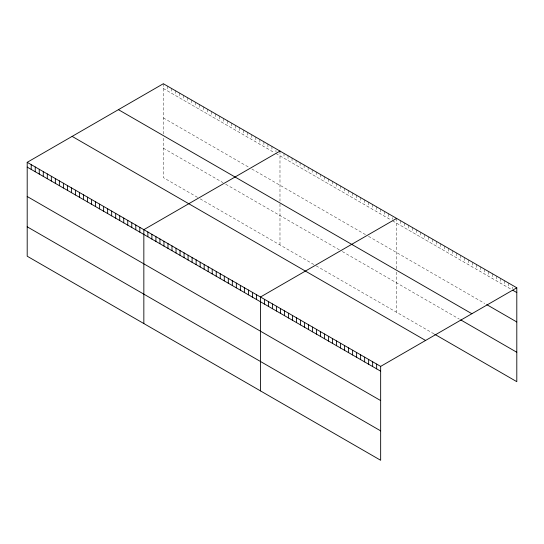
<?xml version="1.0" encoding="UTF-8"?>
<svg xmlns="http://www.w3.org/2000/svg" width="544" height="544" viewBox="0 0 544 544"><rect width="100%" height="100%" fill="white"/><g stroke="black" fill="none" stroke-linecap="round" stroke-linejoin="round"><path stroke-width="0.41" stroke-dasharray="2.72 2.04" d="M163.343 83.722L163.343 134.497M163.343 88.502L274.618 152.748M275.964 153.524L391.258 220.089M392.605 220.864L511.462 289.483M163.343 117.905L249.145 167.45M251.831 168.994L367.132 235.566M368.472 236.334L484.752 303.47M163.343 148.206L223.006 182.648M225.685 184.198L339.646 249.988M342.326 251.539L459.381 319.124M197.533 197.35L163.343 177.609L163.343 137.38M200.212 198.893L315.513 265.465M316.18 265.846L434.01 333.88M512.795 287.069L512.795 288.667M508.79 283.166L508.79 287.946M504.784 280.854L504.784 285.634M500.779 278.542L500.779 283.322M496.774 276.23L496.774 281.003M492.762 273.918L492.762 278.691M488.757 271.599L488.757 276.379M484.752 269.287L484.752 274.067M480.746 266.975L480.746 271.755M476.741 264.663L476.741 269.443M472.736 262.351L472.736 267.131M468.731 260.039L468.731 264.819M464.726 257.727L464.726 262.507M460.72 255.415L460.72 260.188M456.715 253.103L456.715 257.876M452.703 250.784L452.703 255.564M448.698 248.472L448.698 253.252M444.693 246.16L444.693 250.94M440.688 243.848L440.688 248.628M436.682 241.536L436.682 246.316M432.677 239.224L432.677 244.004M428.672 236.912L428.672 241.692M424.667 234.6L424.667 239.374M420.662 232.288L420.662 237.062M416.656 229.969L416.656 234.75M412.651 227.657L412.651 232.438M408.639 225.345L408.639 230.126M404.634 223.033L404.634 227.814M400.629 220.721L400.629 225.502M396.624 218.409L396.624 269.185M396.624 272.068L396.624 312.29M392.605 217.682L392.605 219.273M388.579 213.765L388.579 218.545M384.56 211.439L384.56 216.22M380.535 209.12L380.535 213.901M376.516 206.795L376.516 211.575M372.49 204.476L372.49 209.256M368.472 202.15L368.472 206.931M364.446 199.832L364.446 204.612M360.427 197.506L360.427 202.286M356.402 195.187L356.402 199.968M352.383 192.862L352.383 197.642M348.357 190.543L348.357 195.323M344.338 188.217L344.338 192.998M340.313 185.898L340.313 190.679M336.294 183.573L336.294 188.353M332.268 181.254L332.268 186.034M328.25 178.928L328.25 183.709M324.224 176.61L324.224 181.39M320.205 174.291L320.205 179.064M316.18 171.965L316.18 176.746M312.161 169.646L312.161 174.42M308.135 167.321L308.135 172.101M304.116 165.002L304.116 169.776M300.091 162.676L300.091 167.457M296.072 160.358L296.072 165.131M292.046 158.032L292.046 162.812M288.028 155.713L288.028 160.487M284.009 153.388L284.009 158.168M279.983 151.069L279.983 201.117M279.983 204.007L279.983 244.95M275.964 150.334L275.964 151.932M271.939 146.424L271.939 151.198M267.92 144.099L267.92 148.879M263.894 141.78L263.894 146.554M259.876 139.454L259.876 144.235M255.85 137.136L255.85 141.909M251.831 134.81L251.831 139.59M247.806 132.491L247.806 137.265M243.787 130.166L243.787 134.946M239.761 127.847L239.761 132.62M235.742 125.521L235.742 130.302M231.717 123.202L231.717 127.976M227.698 120.877L227.698 125.657M223.672 118.558L223.672 123.338M219.654 116.232L219.654 121.013M215.628 113.914L215.628 118.694M211.609 111.588L211.609 116.368M207.584 109.269L207.584 114.05M203.565 106.944L203.565 111.724M199.539 104.625L199.539 109.405M195.52 102.299L195.52 107.08M191.495 99.98L191.495 104.761M187.476 97.655L187.476 102.435M183.45 95.336L183.45 100.116M179.432 93.01L179.432 97.791M175.406 90.692L175.406 95.472M171.387 88.366L171.387 93.146M167.362 86.047L167.362 90.828"/><path stroke-width="0.82" d="M27.2 162.323L380.657 366.391L380.657 460.278L27.2 256.21L27.2 162.323L163.343 83.722L516.8 287.79L516.8 381.677L434.683 334.261M279.983 151.069L143.84 229.67L143.84 323.551M396.624 218.409L260.481 297.01L260.481 390.891M380.657 366.391L516.8 287.79M512.795 290.258L516.8 292.57M486.758 304.626L516.8 321.973M118.415 109.664L471.872 313.732M460.72 319.892L516.8 352.267M72.128 136.388L425.585 340.456M27.2 167.103L380.657 371.171M27.2 196.506L380.657 400.574M27.2 226.807L380.657 430.868M376.652 364.079L376.652 368.859M372.647 361.767L372.647 366.547M368.642 359.455L368.642 364.235M364.636 357.143L364.636 361.923M360.631 354.831L360.631 359.604M356.619 352.512L356.619 357.292M352.614 350.2L352.614 354.98M348.609 347.888L348.609 352.668M344.604 345.576L344.604 350.356M340.598 343.264L340.598 348.044M336.593 340.952L336.593 345.732M332.588 338.64L332.588 343.42M328.583 336.328L328.583 341.108M324.578 334.016L324.578 338.79M320.572 331.697L320.572 336.478M316.567 329.385L316.567 334.166M312.555 327.073L312.555 331.854M308.55 324.761L308.55 329.542M304.545 322.449L304.545 327.23M300.54 320.137L300.54 324.918M296.534 317.825L296.534 322.606M292.529 315.513L292.529 320.294M288.524 313.201L288.524 317.975M284.519 310.882L284.519 315.663M280.514 308.57L280.514 313.351M276.508 306.258L276.508 311.039M272.496 303.946L272.496 308.727M268.491 301.634L268.491 306.415M264.486 299.322L264.486 304.103M256.462 294.685L256.462 299.465M252.436 292.366L252.436 297.146M248.418 290.04L248.418 294.821M244.392 287.722L244.392 292.502M240.373 285.396L240.373 290.176M236.348 283.077L236.348 287.858M232.329 280.752L232.329 285.532M228.303 278.433L228.303 283.213M224.284 276.107L224.284 280.888M220.259 273.788L220.259 278.569M216.24 271.463L216.24 276.243M212.214 269.144L212.214 273.924M208.196 266.818L208.196 271.599M204.17 264.5L204.17 269.28M200.151 262.174L200.151 266.954M196.126 259.855L196.126 264.636M192.107 257.53L192.107 262.31M188.081 255.211L188.081 259.991M184.062 252.885L184.062 257.666M180.037 250.566L180.037 255.347M176.018 248.248L176.018 253.021M171.992 245.922L171.992 250.702M167.974 243.603L167.974 248.377M163.955 241.278L163.955 246.058M159.929 238.959L159.929 243.732M155.91 236.633L155.91 241.414M151.885 234.314L151.885 239.088M147.866 231.989L147.866 236.769M139.822 227.344L139.822 232.125M135.796 225.026L135.796 229.799M131.777 222.7L131.777 227.48M127.752 220.381L127.752 225.155M123.733 218.056L123.733 222.836M119.707 215.737L119.707 220.51M115.688 213.411L115.688 218.192M111.663 211.092L111.663 215.866M107.644 208.767L107.644 213.547M103.618 206.448L103.618 211.222M99.6 204.122L99.6 208.903M95.574 201.804L95.574 206.577M91.555 199.478L91.555 204.258M87.53 197.159L87.53 201.933M83.511 194.834L83.511 199.614M79.485 192.515L79.485 197.295M75.466 190.189L75.466 194.97M71.441 187.87L71.441 192.651M67.422 185.545L67.422 190.325M63.396 183.226L63.396 188.006M59.378 180.9L59.378 185.681M55.352 178.582L55.352 183.362M51.333 176.256L51.333 181.036M47.308 173.937L47.308 178.718M43.289 171.612L43.289 176.392M39.263 169.293L39.263 174.073M35.244 166.967L35.244 171.748M31.219 164.648L31.219 169.429"/></g></svg>
